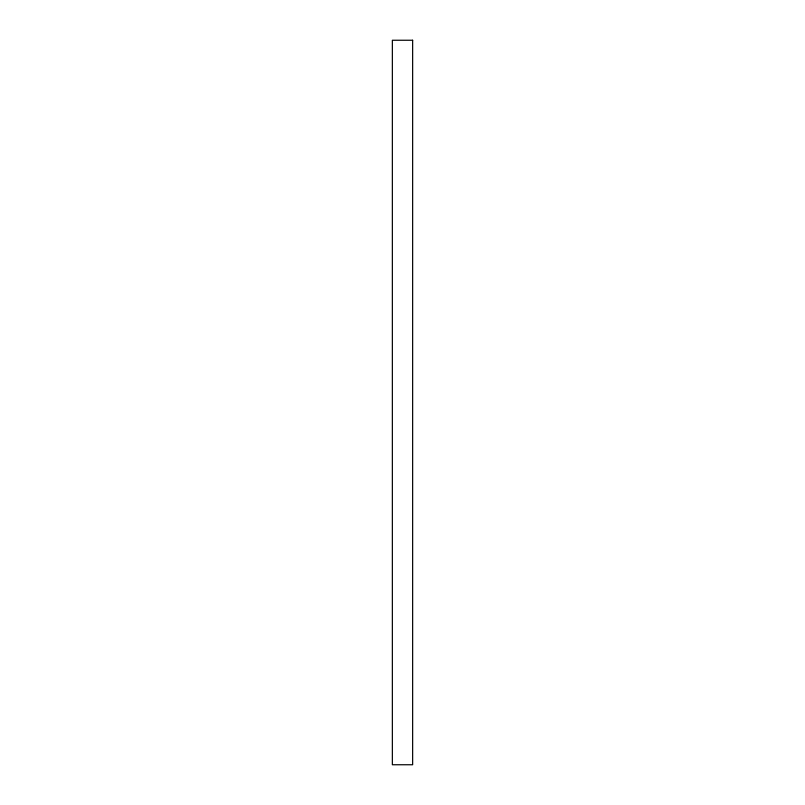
<?xml version="1.0" encoding="UTF-8"?>
<svg xmlns="http://www.w3.org/2000/svg" width="805" height="805" viewBox="0 0 805 805"><rect width="100%" height="100%" fill="white"/><g stroke="black" fill="none" stroke-linecap="round" stroke-linejoin="round"><path stroke-width="1.21" d="M412.643 40.25L392.357 40.25L392.357 764.75L412.643 764.75L412.643 40.25"/></g></svg>
